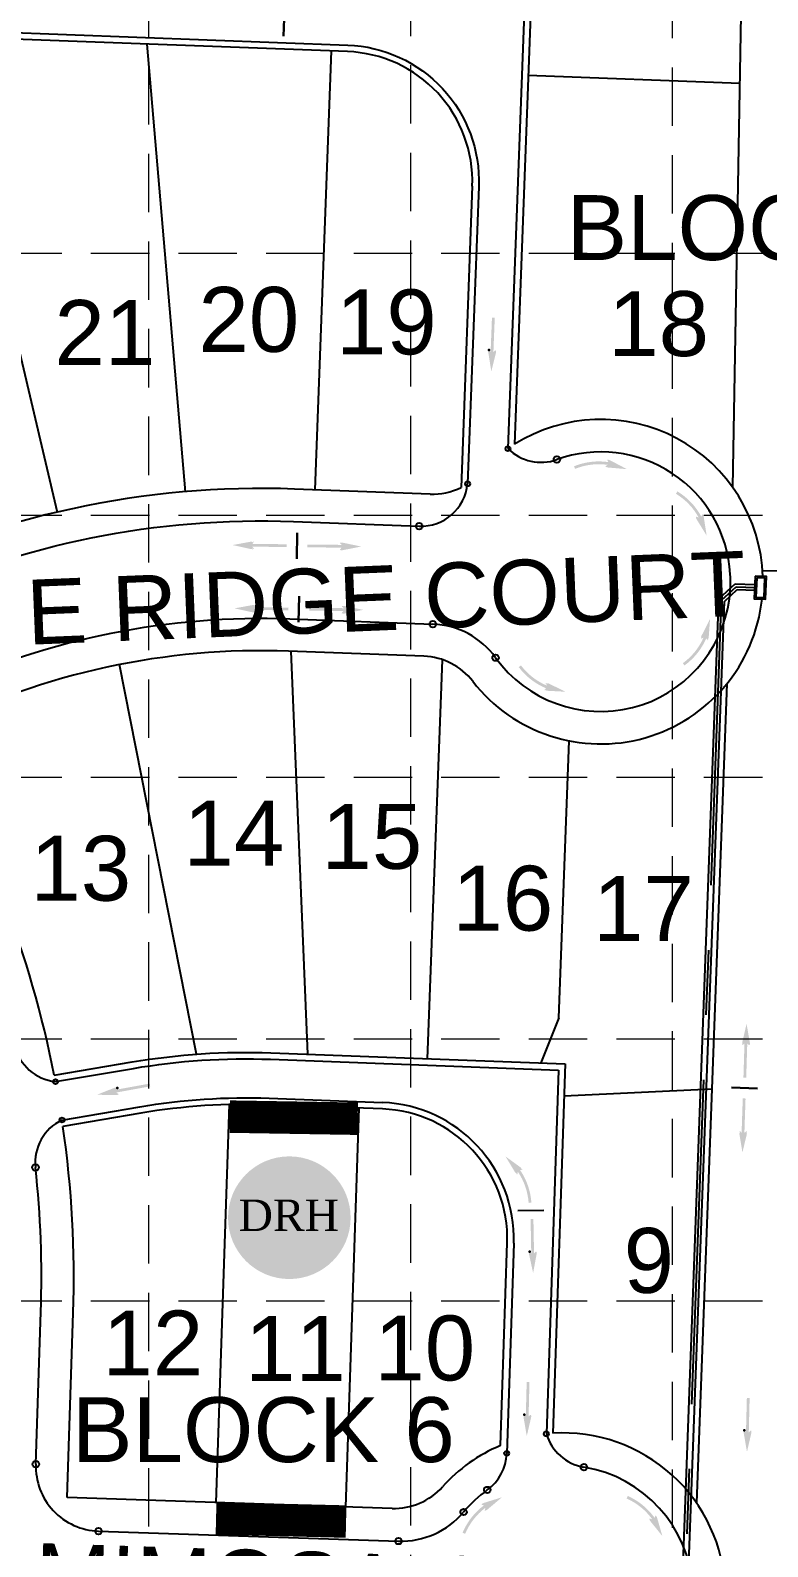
# Model space of a CAD drawing. Header units: feet. Extents: x 10084 to 13321, y 3329 to 8503.
# Drawn here: x 12796.5 to 13023.9, y 6808.9 to 7276.2 of the extents above; entities that cross this region are included whole.
import ezdxf
from ezdxf.enums import TextEntityAlignment as Align

# ---------------------------------------------------------------- set-up
doc = ezdxf.new("R2010")
doc.units = ezdxf.units.FT
doc.header["$LTSCALE"] = 40
doc.header["$MEASUREMENT"] = 0
for name, pattern in [('( Dashdot )', [1.001, 0.5, -0.25, 0.001, -0.25]), ('CENTERX2', [4, 2.5, -0.5, 0.5, -0.5]), ('DASHED', [0.75, 0.5, -0.25]), ('HIDDEN', [0.375, 0.25, -0.125])]:
    doc.linetypes.add(name, pattern=pattern)
for name, color, linetype in [('BASE', 7, 'Continuous'), ('CURB', 4, 'Continuous'), ('EROSION BLANKETS', 84, 'Continuous'), ('flow arrow', 4, 'Continuous'), ('GRID', 254, 'DASHED'), ('INLET', 4, 'Continuous'), ('LEGEND', 7, 'Continuous'), ('Level 18', 7, 'Continuous'), ('LOT', 7, 'Continuous'), ('NAME', 6, 'Continuous'), ('ROW', 3, '( Dashdot )'), ('STORM', 2, 'Continuous'), ('storm CL', 7, 'CENTERX2')]:
    doc.layers.add(name, color=color, linetype=linetype)
doc.styles.add('DRHorton', font='dutcheb.ttf')
doc.styles.get("Standard").update_dxf_attribs({"font": 'ARIAL.TTF'})

# ---------------------------------------------------------------- blocks, each defined once
blk = doc.blocks.new('DRHorton')
h = blk.add_hatch(color=1)
h.paths.add_polyline_path([(78.69822540696084, 25.78470422915278, 1), (40.43404856909645, 25.78470422915278, 1)])
h.paths.add_polyline_path([(42.32948281545312, 17.90510793809595), (76.50029822822269, 17.90510793809595), (76.50029822822269, 34.86907338622756), (42.32948281545312, 34.86907338622756)], flags=24)
at = {"layer": 'BASE', "color": 176, "style": 'DRHorton'}
blk.add_text('DRH', height=9.814143575853077, dxfattribs=at).set_placement((59.39083912051757, 21.64263810623019), align=Align.CENTER)

msp = doc.modelspace()

# ---------------------------------------------------------------- hatches: boundary and pattern name
at = {"layer": 'flow arrow', "linetype": 'Continuous', "lineweight": 30}
h = msp.add_hatch(color=7, dxfattribs=at)
edge = h.paths.add_edge_path()
edge.add_line((12939.93548754478, 7177.607848675273), (12939.30627250511, 7177.084266093235))
edge.add_line((12939.30627250511, 7177.084266093236), (12939.72495231535, 7187.660175246107))
edge.add_line((12939.72495231535, 7187.660175246107), (12938.86540852887, 7187.690039709239))
edge.add_line((12938.86540852887, 7187.690039709239), (12938.44683685127, 7177.118330354877))
edge.add_line((12938.44683685127, 7177.118330354876), (12937.96861127899, 7177.673657427074))
edge.add_line((12937.96861127899, 7177.673657427074), (12937.96690725311, 7177.674681714976))
edge.add_ellipse((12937.89849657023, 7177.141966489708), major_axis=(0.02217018248873963, 0.5595609761097458), ratio=0.2857142857142859, start_angle=342.8173277777778, end_angle=484.7269333333335)
edge.add_line((12937.75446984964, 7176.828409708219), (12937.75477620571, 7176.829469907247))
edge.add_line((12937.75477620571, 7176.829469907247), (12938.6632, 7171.056899999999))
edge.add_line((12938.6632, 7171.056899999999), (12940.06889547325, 7176.733888703627))
edge.add_line((12940.06889547325, 7176.733888703627), (12940.06968863377, 7176.732590084183))
edge.add_ellipse((12939.95305015001, 7177.065294766198), major_axis=(0.02217018248873963, 0.5595609761097458), ratio=0.2857142857142856, start_angle=234.1684722222222, end_angle=374.4967194444445)
edge.add_line((12939.93449394588, 7177.608626066184), (12939.93548754478, 7177.607848675273))
edge.add_line((12939.93548754478, 7177.607848675273), (12939.93548754478, 7177.607848675273))
h = msp.add_hatch(color=7, dxfattribs=at)
edge = h.paths.add_edge_path()
edge.add_line((12974.6415, 7141.488700000001), (12980.469, 7140.9857))
edge.add_line((12980.469, 7140.9857), (12975.3002, 7143.706))
edge.add_line((12975.3002, 7143.706), (12975.30051109713, 7143.706921012209))
edge.add_ellipse((12974.95725987883, 7143.671705227844), major_axis=(-0.5368162578808986, 0.1594625513239691), ratio=0.2857142857142861, start_angle=235.2730666666667, end_angle=377.1826722222223)
edge.add_line((12974.43094342807, 7143.778740379485), (12974.4299, 7143.776000000001))
edge.add_line((12974.4299, 7143.776000000001), (12974.7992, 7143.144700000001))
edge.add_line((12974.7992, 7143.144700000001), (12974.7959567799, 7143.155277845024))
edge.add_arc((12971.84552469235, 7122.939446165452), 20.43, 441.696500054679, 472.1047694991234)
edge.add_line((12964.15768778954, 7141.867786358227), (12964.48130684835, 7141.070998644979))
edge.add_arc((12971.84552469235, 7122.939446165452), 19.57000000000001, 442.0289639435679, 472.1047694991234, ccw=False)
edge.add_line((12974.55934525644, 7142.320366627234), (12974.5583, 7142.319500000001))
edge.add_line((12974.5583, 7142.319500000001), (12973.8613, 7141.896200000001))
edge.add_line((12973.8613, 7141.896200000001), (12973.85895882611, 7141.894969076392))
edge.add_ellipse((12974.36727894446, 7141.702189697986), major_axis=(-0.5368162578808986, 0.1594625513239691), ratio=0.2857142857142857, start_angle=345.5032805555555, end_angle=485.8315277777779)
edge.add_line((12974.64459526048, 7141.484491354107), (12974.64279099399, 7141.48793063448))
h = msp.add_hatch(color=7, dxfattribs=at)
edge = h.paths.add_edge_path()
edge.add_line((13001.9868, 7125.487500000002), (13005.057, 7120.5089))
edge.add_line((13005.057, 7120.5089), (13004.1597, 7126.280400000001))
edge.add_line((13004.1597, 7126.280400000001), (13004.16067143874, 7126.280742422244))
edge.add_ellipse((13003.92776788082, 7126.535335201093), major_axis=(-0.191995936602097, 0.5260585141676576), ratio=0.2857142857142861, start_angle=235.2730666666667, end_angle=377.1826722222223)
edge.add_line((13003.69993894056, 7127.02170903263), (13003.6971, 7127.020999999999))
edge.add_line((13003.6971, 7127.020999999999), (13003.4104, 7126.3481))
edge.add_line((13003.4104, 7126.3481), (13003.41698176758, 7126.356971869749))
edge.add_arc((12985.42735483721, 7116.674088884488), 20.43, 388.2912757075209, 418.6995451519653)
edge.add_line((12996.04126929228, 7134.130598232979), (12995.59447691885, 7133.395767281106))
edge.add_arc((12985.42735483721, 7116.674088884488), 19.57000000000001, 388.6237395964097, 418.69954515196525, ccw=False)
edge.add_line((13002.6055987097, 7126.049206881475), (13002.6042, 7126.049600000001))
edge.add_line((13002.6042, 7126.049600000001), (13001.8489, 7126.3568))
edge.add_line((13001.8489, 7126.3568), (13001.84652243721, 7126.357925955492))
edge.add_ellipse((13001.99478121037, 7125.834884305496), major_axis=(-0.191995936602097, 0.5260585141676576), ratio=0.2857142857142858, start_angle=345.5032805555555, end_angle=485.8315277777779)
edge.add_line((13001.98531992859, 7125.482453614917), (13001.98700561236, 7125.485952543718))
h = msp.add_hatch(color=7, dxfattribs=at)
edge = h.paths.add_edge_path()
edge.add_line((12865.49794360101, 7118.465807748715), (12864.95227376905, 7117.972408498771))
edge.add_line((12864.95227376905, 7117.972408498771), (12875.53525815019, 7117.832896038422))
edge.add_line((12875.53525815019, 7117.832896038422), (12875.52520826281, 7116.972873352825))
edge.add_line((12875.52520826281, 7116.972873352825), (12864.94220992291, 7117.112484834147))
edge.add_line((12864.94220992291, 7117.112484834147), (12865.48290008522, 7116.497840953314))
edge.add_line((12865.48290008522, 7116.497840953314), (12865.48455235442, 7116.496452465534))
edge.add_ellipse((12864.94189980201, 7116.463567350072), major_axis=(0.5599511121597628, -0.007398885256852361), ratio=0.2857142857142856, start_angle=-125.83152777777792, end_angle=14.496719444444523, ccw=False)
edge.add_line((12864.61238836379, 7116.338191320197), (12864.61287953471, 7116.340254054955))
edge.add_line((12864.61287953471, 7116.340254054955), (12858.8993240024, 7117.594794824715))
edge.add_line((12858.8993240024, 7117.594794824715), (12864.64819623106, 7118.655854155532))
edge.add_line((12864.64819623106, 7118.655854155532), (12864.64708924974, 7118.655132206104))
edge.add_ellipse((12864.96433690124, 7118.519428577833), major_axis=(0.5599511121597628, -0.007398885256852361), ratio=0.2857142857142858, start_angle=-17.182672222222322, end_angle=124.7269333333333, ccw=False)
edge.add_line((12865.49867162815, 7118.465096986322), (12865.49794360101, 7118.465807748715))
edge.add_line((12865.49794360101, 7118.465807748715), (12865.49794360101, 7118.465807748715))
edge.add_line((12865.49794360101, 7118.465807748715), (12865.49794360101, 7118.465807748715))
h = msp.add_hatch(color=7, dxfattribs=at)
edge = h.paths.add_edge_path()
edge.add_line((12891.98416583488, 7118.156932000341), (12892.51835348489, 7117.650742243516))
edge.add_line((12892.51835348489, 7117.650742243516), (12881.93473000229, 7117.758252180191))
edge.add_line((12881.93473000229, 7117.758252180191), (12881.92477913588, 7116.898243453354))
edge.add_line((12881.92477913588, 7116.898243453354), (12892.50827567999, 7116.790917599863))
edge.add_line((12892.50827567999, 7116.790917599863), (12891.95311407787, 7116.189334266154))
edge.add_line((12891.95311407787, 7116.189334266154), (12891.95154367269, 7116.187748317052))
edge.add_ellipse((12892.4932815743, 7116.142215148867), major_axis=(-0.5599713520392656, 0.005663603739308456), ratio=0.2857142857142856, start_angle=345.5032805555555, end_angle=485.8315277777779)
edge.add_line((12892.8197790593, 7116.009187598808), (12892.81907603632, 7116.011066531113))
edge.add_line((12892.81907603632, 7116.011066531113), (12898.56049342506, 7117.132173137159))
edge.add_line((12898.56049342506, 7117.132173137159), (12892.83815853199, 7118.327205817329))
edge.add_line((12892.83815853199, 7118.32720581733), (12892.83912866319, 7118.326307538142))
edge.add_ellipse((12892.51880212436, 7118.19804041205), major_axis=(-0.5599713520392656, 0.005663603739308456), ratio=0.2857142857142859, start_angle=235.2730666666667, end_angle=377.1826722222223)
edge.add_line((12891.98334551544, 7118.156186592883), (12891.98416583488, 7118.156932000341))
edge.add_line((12891.98416583488, 7118.156932000341), (12891.98416583488, 7118.156932000341))
edge.add_line((12891.98416583488, 7118.156932000341), (12891.98416583488, 7118.156932000341))
h = msp.add_hatch(color=7, dxfattribs=at)
edge = h.paths.add_edge_path()
edge.add_line((12866.09452953601, 7098.955185752619), (12865.54885970405, 7098.461786502676))
edge.add_line((12865.54885970405, 7098.461786502676), (12876.13184408519, 7098.322274042327))
edge.add_line((12876.13184408519, 7098.322274042327), (12876.12179419781, 7097.462251356729))
edge.add_line((12876.12179419781, 7097.462251356729), (12865.53879585791, 7097.601862838052))
edge.add_line((12865.53879585791, 7097.601862838052), (12866.07948602022, 7096.987218957219))
edge.add_line((12866.07948602022, 7096.987218957219), (12866.08113828942, 7096.985830469439))
edge.add_ellipse((12865.53848573701, 7096.952945353977), major_axis=(0.5599511121597628, -0.007398885256852361), ratio=0.2857142857142856, start_angle=-125.83152777777792, end_angle=14.496719444444523, ccw=False)
edge.add_line((12865.20897429879, 7096.827569324102), (12865.20946546971, 7096.82963205886))
edge.add_line((12865.20946546971, 7096.82963205886), (12859.4959099374, 7098.08417282862))
edge.add_line((12859.4959099374, 7098.08417282862), (12865.24478216606, 7099.145232159437))
edge.add_line((12865.24478216606, 7099.145232159437), (12865.24367518474, 7099.144510210009))
edge.add_ellipse((12865.56092283624, 7099.008806581738), major_axis=(0.5599511121597628, -0.007398885256852361), ratio=0.2857142857142858, start_angle=-17.182672222222322, end_angle=124.7269333333333, ccw=False)
edge.add_line((12866.09525756315, 7098.954474990227), (12866.09452953601, 7098.955185752619))
edge.add_line((12866.09452953601, 7098.955185752619), (12866.09452953601, 7098.955185752619))
edge.add_line((12866.09452953601, 7098.955185752619), (12866.09452953601, 7098.955185752619))
h = msp.add_hatch(color=7, dxfattribs=at)
edge = h.paths.add_edge_path()
edge.add_line((12892.58075176988, 7098.646310004246), (12893.11493941989, 7098.140120247421))
edge.add_line((12893.11493941989, 7098.140120247421), (12882.5313159373, 7098.247630184095))
edge.add_line((12882.53131593729, 7098.247630184095), (12882.52136507088, 7097.387621457258))
edge.add_line((12882.52136507088, 7097.387621457258), (12893.10486161499, 7097.280295603768))
edge.add_line((12893.10486161499, 7097.280295603768), (12892.54970001287, 7096.678712270059))
edge.add_line((12892.54970001287, 7096.678712270059), (12892.54812960769, 7096.677126320957))
edge.add_ellipse((12893.0898675093, 7096.631593152772), major_axis=(-0.5599713520392656, 0.005663603739308456), ratio=0.2857142857142856, start_angle=345.5032805555555, end_angle=485.8315277777779)
edge.add_line((12893.4163649943, 7096.498565602713), (12893.41566197132, 7096.500444535018))
edge.add_line((12893.41566197132, 7096.500444535018), (12899.15707936006, 7097.621551141064))
edge.add_line((12899.15707936006, 7097.621551141064), (12893.43474446699, 7098.816583821234))
edge.add_line((12893.43474446699, 7098.816583821234), (12893.43571459819, 7098.815685542047))
edge.add_ellipse((12893.11538805936, 7098.687418415955), major_axis=(-0.5599713520392656, 0.005663603739308456), ratio=0.2857142857142859, start_angle=235.2730666666667, end_angle=377.1826722222223)
edge.add_line((12892.57993145044, 7098.645564596788), (12892.58075176988, 7098.646310004246))
edge.add_line((12892.58075176988, 7098.646310004246), (12892.58075176988, 7098.646310004246))
edge.add_line((12892.58075176988, 7098.646310004246), (12892.58075176988, 7098.646310004246))
h = msp.add_hatch(color=7, dxfattribs=at)
edge = h.paths.add_edge_path()
edge.add_line((13003.4498, 7089.595700000002), (13006.1047, 7094.8076))
edge.add_line((13006.1047, 7094.8076), (13005.68, 7088.982199999999))
edge.add_line((13005.68, 7088.982199999999), (13005.68101250968, 7088.981930678001))
edge.add_ellipse((13005.46960227707, 7088.709227058878), major_axis=(-0.1485443974594063, -0.539939405844232), ratio=0.285714285714286, start_angle=-17.182672222222322, end_angle=124.7269333333333, ccw=False)
edge.add_line((13005.28211391278, 7088.205924323661), (13005.2792, 7088.206500000002))
edge.add_line((13005.2792, 7088.206500000002), (13004.9387, 7088.853700000001))
edge.add_line((13004.9387, 7088.853700000001), (13004.94599413047, 7088.845427059838))
edge.add_arc((12986.2279813468, 7097.032056245932), 20.43, 305.9687798300628, 336.3770492745072, ccw=False)
edge.add_line((12998.22742652058, 7080.497298486282), (12997.72231029695, 7081.193328336437))
edge.add_arc((12986.2279813468, 7097.032056245932), 19.57000000000001, 305.9687798300628, 336.0445853856183)
edge.add_line((13004.11225457955, 7089.086134591609), (13004.111, 7089.085700000001))
edge.add_line((13004.111, 7089.085700000001), (13003.3831, 7088.718))
edge.add_line((13003.3831, 7088.718), (13003.38082239817, 7088.716660346298))
edge.add_ellipse((13003.48602026389, 7089.250033236967), major_axis=(-0.1485443974594063, -0.539939405844232), ratio=0.2857142857142858, start_angle=-125.83152777777792, end_angle=14.496719444444523, ccw=False)
edge.add_line((13003.44790690939, 7089.600524716942), (13003.44987176733, 7089.597174593341))
h = msp.add_hatch(color=7, dxfattribs=at)
edge = h.paths.add_edge_path()
edge.add_line((12956.3166, 7074.939700000003), (12961.5801, 7072.388600000001))
edge.add_line((12961.5801, 7072.388600000001), (12955.7474, 7072.697800000002))
edge.add_line((12955.7474, 7072.697800000002), (12955.74718915595, 7072.696761231858))
edge.add_ellipse((12955.47034899081, 7072.902724998801), major_axis=(-0.5427774683729983, 0.137813714218139), ratio=0.2857142857142859, start_angle=-17.182672222222322, end_angle=124.7269333333333, ccw=False)
edge.add_line((12954.96342913385, 7073.080201162399), (12954.9639, 7073.083100000002))
edge.add_line((12954.9639, 7073.083100000002), (12955.6043, 7073.436400000002))
edge.add_line((12955.6043, 7073.436400000003), (12955.59614441462, 7073.428929752483))
edge.add_arc((12963.410177701, 7092.305523295794), 20.43, 217.104446653815, 247.5127160982594, ccw=False)
edge.add_line((12947.11649483016, 7079.98071915342), (12947.80237664113, 7080.499531345563))
edge.add_arc((12963.410177701, 7092.305523295794), 19.57000000000001, 217.104446653815, 247.1802522093706)
edge.add_line((12955.82028008969, 7074.267276311959), (12955.8198, 7074.268500000001))
edge.add_line((12955.8198, 7074.268500000001), (12955.4378, 7074.989000000002))
edge.add_line((12955.4378, 7074.989000000002), (12955.43638156162, 7074.991241902284))
edge.add_ellipse((12955.97173468403, 7074.896636057981), major_axis=(-0.5427774683729983, 0.137813714218139), ratio=0.2857142857142856, start_angle=-125.83152777777792, end_angle=14.496719444444523, ccw=False)
edge.add_line((12956.32140191656, 7074.941688607443), (12956.31809139378, 7074.939657734917))
h = msp.add_hatch(color=7, dxfattribs=at)
edge = h.paths.add_edge_path()
edge.add_line((13016.2028522929, 6963.522304505736), (13016.71992644042, 6964.045963692251))
edge.add_line((13016.71992644042, 6964.045963692251), (13016.39466935778, 6953.466792013828))
edge.add_line((13016.39466935778, 6953.466792013828), (13017.25429134257, 6953.43914761123))
edge.add_line((13017.25429134257, 6953.43914761123), (13017.57936176908, 6964.018196165744))
edge.add_line((13017.57936176908, 6964.018196165744), (13018.16939472674, 6963.450773794555))
edge.add_line((13018.16939472674, 6963.450773794555), (13018.17094802739, 6963.449171089017))
edge.add_ellipse((13018.22761842358, 6963.989857454189), major_axis=(-0.01718444243567434, -0.5597363180059635), ratio=0.2857142857142856, start_angle=345.5032805555555, end_angle=485.8315277777779)
edge.add_line((13018.36733587396, 6964.313548656302), (13018.36544287378, 6964.312884443229))
edge.add_line((13018.36544287379, 6964.312884443229), (13017.36270959987, 6970.076154877631))
edge.add_line((13017.36270959987, 6970.076154877632), (13016.05018636403, 6964.379620058431))
edge.add_line((13016.05018636403, 6964.379620058431), (13016.05110441466, 6964.380571501233))
edge.add_ellipse((13016.17275332034, 6964.057673509059), major_axis=(-0.01718444243567434, -0.5597363180059635), ratio=0.2857142857142859, start_angle=235.2730666666667, end_angle=377.1826722222223)
edge.add_line((13016.20358066362, 6963.521469022301), (13016.2028522929, 6963.522304505736))
edge.add_line((13016.2028522929, 6963.522304505736), (13016.2028522929, 6963.522304505736))
edge.add_line((13016.2028522929, 6963.522304505736), (13016.2028522929, 6963.522304505736))
h = msp.add_hatch(color=7, dxfattribs=at)
edge = h.paths.add_edge_path()
edge.add_line((12823.74316117542, 6948.399406100989), (12823.09495179758, 6948.899337527223))
edge.add_line((12823.09495179758, 6948.899337527223), (12833.50795022942, 6950.796107858723))
edge.add_line((12833.50795022942, 6950.796107858723), (12833.34977780984, 6951.641496188343))
edge.add_line((12833.34977780984, 6951.641496188342), (12822.94083381944, 6949.74540520238))
edge.add_line((12822.94083381944, 6949.74540520238), (12823.37856066495, 6950.333372379954))
edge.add_line((12823.37856066495, 6950.333372379954), (12823.37941698862, 6950.33519225128))
edge.add_ellipse((12822.84460045019, 6950.285827298208), major_axis=(0.5509363470252187, 0.1003456448326161), ratio=0.2857142857142856, start_angle=342.8173277777778, end_angle=484.7269333333335)
edge.add_line((12822.50718743734, 6950.358035675032), (12822.50810868596, 6950.357859739932))
edge.add_line((12822.50810868596, 6950.357859739932), (12817.0725, 6948.213000000001))
edge.add_line((12817.0725, 6948.213000000001), (12822.91956060211, 6948.0787726312))
edge.add_line((12822.91956060211, 6948.0787726312), (12822.91838308042, 6948.077610420394))
edge.add_ellipse((12823.21765924127, 6948.263972331924), major_axis=(0.5509363470252187, 0.1003456448326161), ratio=0.2857142857142856, start_angle=234.1684722222222, end_angle=374.4967194444445)
edge.add_line((12823.74387801136, 6948.400526856622), (12823.74316117542, 6948.399406100988))
edge.add_line((12823.74316117542, 6948.399406100989), (12823.74316117542, 6948.399406100989))
h = msp.add_hatch(color=7, dxfattribs=at)
edge = h.paths.add_edge_path()
edge.add_line((13015.34905824565, 6937.048042651579), (13015.83112531686, 6936.492336050528))
edge.add_line((13015.83112531686, 6936.492336050528), (13016.18836500069, 6947.070210274999))
edge.add_line((13016.18836500069, 6947.070210274999), (13017.04799890381, 6947.04246658517))
edge.add_line((13017.04799890381, 6947.04246658517), (13016.69065993275, 6936.464580442357))
edge.add_line((13016.69065993275, 6936.464580442357), (13017.31629905009, 6936.992509200162))
edge.add_line((13017.31629905009, 6936.992509200162), (13017.31772124133, 6936.994132550022))
edge.add_ellipse((13017.33943371424, 6936.450918183674), major_axis=(0.01891894028124684, 0.5596803770504486), ratio=0.2857142857142858, start_angle=-125.83152777777792, end_angle=14.496719444444523, ccw=False)
edge.add_line((13017.45800314593, 6936.118896723315), (13017.45595095407, 6936.119430233376))
edge.add_line((13017.45595095407, 6936.119430233375), (13016.08411286669, 6930.432897362607))
edge.add_line((13016.08411286669, 6930.432897362607), (13015.1415675527, 6936.20238551949))
edge.add_line((13015.1415675527, 6936.20238551949), (13015.14226657197, 6936.201263917506))
edge.add_ellipse((13015.28446920859, 6936.515652180234), major_axis=(0.01891894028124684, 0.5596803770504486), ratio=0.2857142857142858, start_angle=-17.182672222222322, end_angle=124.7269333333333, ccw=False)
edge.add_line((13015.34978383761, 6937.048755899928), (13015.34905824565, 6937.048042651578))
edge.add_line((13015.34905824565, 6937.048042651579), (13015.34905824565, 6937.048042651579))
edge.add_line((13015.34905824565, 6937.048042651579), (13015.34905824565, 6937.048042651579))
h = msp.add_hatch(color=7, dxfattribs=at)
edge = h.paths.add_edge_path()
edge.add_line((12946.066, 6924.185799999999), (12943.045, 6929.1945))
edge.add_line((12943.045, 6929.1945), (12947.7655, 6925.754699999999))
edge.add_line((12947.7655, 6925.754699999999), (12947.76634838734, 6925.755506638306))
edge.add_ellipse((12947.8860941133, 6925.431897999692), major_axis=(0.3798272572142813, -0.4114989171510272), ratio=0.2857142857142858, start_angle=-17.182672222222322, end_angle=124.7269333333333, ccw=False)
edge.add_line((12948.21423606653, 6925.006705708663), (12948.2122, 6925.004499999999))
edge.add_line((12948.2122, 6925.004499999999), (12947.4827, 6925.057599999998))
edge.add_line((12947.4827, 6925.057599999998), (12947.49370654642, 6925.059409038757))
edge.add_arc((12930.6502181184, 6913.497318562589), 20.43000339216773, 364.0590993351204, 394.4673687795648, ccw=False)
edge.add_line((12951.02897415082, 6914.943465065461), (12950.17113130284, 6914.882589474165))
edge.add_arc((12930.6502181184, 6913.497318562589), 19.57000324937459, 364.0590993351204, 394.134904890676)
edge.add_line((12946.84867452928, 6924.478895730078), (12946.8483, 6924.4775))
edge.add_line((12946.8483, 6924.4775), (12946.7757, 6923.6653))
edge.add_line((12946.7757, 6923.6653), (12946.77569298357, 6923.662698344879))
edge.add_ellipse((12946.37852773623, 6924.033930207604), major_axis=(0.3798272572142813, -0.4114989171510272), ratio=0.2857142857142857, start_angle=-125.83152777777792, end_angle=14.496719444444523, ccw=False)
edge.add_line((12946.06085561083, 6924.186839884639), (12946.06473806269, 6924.186737003693))
h = msp.add_hatch(color=7, dxfattribs=at)
edge = h.paths.add_edge_path()
edge.add_line((12952.436, 6899.900999999998), (12951.8386, 6899.341499999999))
edge.add_line((12951.8386, 6899.341499999999), (12951.6361, 6909.923499999998))
edge.add_line((12951.6361, 6909.923499999997), (12950.7763, 6909.903099999998))
edge.add_line((12950.7763, 6909.903099999999), (12950.9788, 6899.324999999999))
edge.add_line((12950.9788, 6899.324999999999), (12950.4686, 6899.851299999998))
edge.add_line((12950.4686, 6899.851299999998), (12950.46721372755, 6899.852181623755))
edge.add_ellipse((12950.43018167585, 6899.316369943056), major_axis=(-0.010704123359931, 0.5598976886388218), ratio=0.2857142857142858, start_angle=342.8173277777778, end_angle=484.7269333333335)
edge.add_line((12950.30480325984, 6898.994901743807), (12950.305, 6898.996099999998))
edge.add_line((12950.305, 6898.996099999999), (12951.5504, 6893.286799999999))
edge.add_line((12951.5504, 6893.286799999999), (12952.6206, 6899.036399999998))
edge.add_line((12952.6206, 6899.036399999998), (12952.62165516599, 6899.035108831266))
edge.add_ellipse((12952.48569393959, 6899.360395604848), major_axis=(-0.010704123359931, 0.5598976886388218), ratio=0.2857142857142855, start_angle=234.1684722222222, end_angle=374.4967194444445)
edge.add_line((12952.43528600047, 6899.901701683815), (12952.436, 6899.900999999999))
edge.add_line((12952.436, 6899.900999999998), (12952.436, 6899.900999999998))
h = msp.add_hatch(color=7, dxfattribs=at)
edge = h.paths.add_edge_path()
edge.add_line((12950.7764, 6849.5868), (12950.1544, 6849.0545))
edge.add_line((12950.1544, 6849.0545), (12950.4272, 6859.6351))
edge.add_line((12950.4272, 6859.6351), (12949.5673, 6859.653400000001))
edge.add_line((12949.5673, 6859.653400000001), (12949.2945, 6849.0768))
edge.add_line((12949.2945, 6849.0768), (12948.8089, 6849.6255))
edge.add_line((12948.8089, 6849.6255), (12948.80703012671, 6849.626525122414))
edge.add_ellipse((12948.74597027161, 6849.09291737873), major_axis=(0.01445363828142491, 0.559813444229799), ratio=0.2857142857142857, start_angle=342.8173277777778, end_angle=484.7269333333335)
edge.add_line((12948.60628011833, 6848.777404761852), (12948.6066, 6848.778500000001))
edge.add_line((12948.6066, 6848.778500000001), (12949.5945, 6843.0189))
edge.add_line((12949.5945, 6843.0189), (12950.9219, 6848.714800000001))
edge.add_line((12950.9219, 6848.714800000001), (12950.92259987701, 6848.713513090308))
edge.add_ellipse((12950.80138561644, 6849.04457810384), major_axis=(0.01445363828142491, 0.559813444229799), ratio=0.2857142857142855, start_angle=234.1684722222222, end_angle=374.4967194444445)
edge.add_line((12950.77534049078, 6849.58760193654), (12950.7764, 6849.586799999999))
edge.add_line((12950.7764, 6849.5868), (12950.7764, 6849.5868))
h = msp.add_hatch(color=7, dxfattribs=at)
edge = h.paths.add_edge_path()
edge.add_line((12937.47271606338, 6820.39468127576), (12941.9426, 6824.1674))
edge.add_line((12941.9426, 6824.1674), (12936.36725920522, 6822.426373218076))
edge.add_line((12936.36725920522, 6822.426373218076), (12936.3667359379, 6822.427295305481))
edge.add_ellipse((12936.14938536855, 6822.159302255055), major_axis=(-0.4918810378425448, -0.2676808374939633), ratio=0.285714285714286, start_angle=235.2730666666667, end_angle=377.1826722222223)
edge.add_line((12935.70205181503, 6821.862051167284), (12935.70320191347, 6821.859358359708))
edge.add_line((12935.70320191347, 6821.859358359708), (12936.41112380211, 6821.675342990891))
edge.add_line((12936.41112380211, 6821.675342990891), (12936.40132494211, 6821.68050963836))
edge.add_arc((12948.63813016951, 6805.320635574246), 20.42999954887643, 126.7956339454685, 157.203903389913)
edge.add_line((12929.80392730928, 6813.236296186268), (12930.5967522269, 6812.903086685668))
edge.add_arc((12948.63813016951, 6805.320635574246), 19.56999956786647, 127.12809783435739, 157.2039033899129, ccw=False)
edge.add_line((12936.82569701924, 6820.923561779179), (12936.82551994296, 6820.922182300322))
edge.add_line((12936.82551994296, 6820.922182300322), (12936.63342228505, 6820.129666994186))
edge.add_line((12936.63342228505, 6820.129666994186), (12936.63262815629, 6820.127177047832))
edge.add_ellipse((12937.12799355628, 6820.351155481833), major_axis=(-0.4918810378425448, -0.2676808374939633), ratio=0.2857142857142858, start_angle=345.5032805555555, end_angle=485.8315277777779)
edge.add_line((12937.47794830648, 6820.393917313263), (12937.47423856347, 6820.395067026543))
h = msp.add_hatch(color=7, dxfattribs=at)
edge = h.paths.add_edge_path()
edge.add_line((12987.7299, 6816.749299999999), (12991.4056, 6812.1993))
edge.add_line((12991.4056, 6812.1993), (12989.7849, 6817.810799999999))
edge.add_line((12989.7849, 6817.810799999999), (12989.78583312942, 6817.811303312421))
edge.add_ellipse((12989.52257722588, 6818.034368055445), major_axis=(-0.2570386895447849, 0.4975249863847033), ratio=0.2857142857142861, start_angle=235.2730666666667, end_angle=377.1826722222223)
edge.add_line((12989.23501692292, 6818.487991910845), (12989.2323, 6818.486899999999))
edge.add_line((12989.2323, 6818.486899999999), (12989.0331, 6817.7831))
edge.add_line((12989.0331, 6817.7831), (12989.03847622295, 6817.79278546001))
edge.add_arc((12972.419176586, 6805.910707376725), 20.42999999999999, 395.5631227896122, 425.9713922340567)
edge.add_line((12980.73812441481, 6824.570289519944), (12980.38793855709, 6823.784815256201))
edge.add_arc((12972.419176586, 6805.910707376725), 19.57000000000001, 395.89558667850105, 425.9713922340566, ccw=False)
edge.add_line((12988.27257535087, 6817.384793292478), (12988.2712, 6817.384999999998))
edge.add_line((12988.2712, 6817.384999999998), (12987.483, 6817.594099999999))
edge.add_line((12987.483, 6817.594099999999), (12987.48052771115, 6817.594947503089))
edge.add_ellipse((12987.69379915961, 6817.094878987061), major_axis=(-0.2570386895447849, 0.4975249863847033), ratio=0.2857142857142858, start_angle=345.5032805555555, end_angle=485.8315277777779)
edge.add_line((12987.72902367016, 6816.744085399944), (12987.73025291299, 6816.747769554735))
at = {"layer": 'Level 18', "linetype": 'Continuous', "lineweight": 30}
h = msp.add_hatch(color=7, dxfattribs=at)
edge = h.paths.add_edge_path()
edge.add_line((13018.66380000001, 6844.733199999999), (13018.0421, 6844.2008))
edge.add_line((13018.0421, 6844.200800000001), (13018.3113, 6854.781400000002))
edge.add_line((13018.3113, 6854.781400000001), (13017.45140000001, 6854.799400000002))
edge.add_line((13017.45140000001, 6854.799400000003), (13017.18240000001, 6844.2228))
edge.add_line((13017.18240000001, 6844.2228), (13016.69610000001, 6844.7712))
edge.add_line((13016.69610000001, 6844.771199999999), (13016.69470587665, 6844.772408200416))
edge.add_ellipse((13016.63383645475, 6844.238778700199), major_axis=(0.01425385598533527, 0.5598185666709715), ratio=0.2857142857142858, start_angle=342.8173277777778, end_angle=484.7269333333335)
edge.add_line((13016.49425890778, 6843.923216252), (13016.49450000001, 6843.924200000002))
edge.add_line((13016.49450000001, 6843.924200000002), (13017.4844, 6838.165000000001))
edge.add_line((13017.4844, 6838.165000000001), (13018.80970000001, 6843.861199999999))
edge.add_line((13018.80970000001, 6843.861199999999), (13018.81060132562, 6843.860151452345))
edge.add_ellipse((13018.68926892514, 6844.1911731869), major_axis=(0.01425385598533527, 0.5598185666709715), ratio=0.2857142857142856, start_angle=234.1684722222222, end_angle=374.4967194444445)
edge.add_line((13018.6630300115, 6844.734187690261), (13018.66380000001, 6844.733199999999))
edge.add_line((13018.66380000001, 6844.733199999999), (13018.66380000001, 6844.733199999999))

# ---------------------------------------------------------------- linework, layer by layer
at = {"layer": 'CURB', "color": 7}
for p, q in [((12948.7975, 7281.641100000001), (12943.7801, 7147.298900000001)), ((12727.14255050203, 7277.911147727897), (12894.38733060701, 7271.6648630665)), ((12934.79053881039, 7228.126594787439), (12931.36778850978, 7136.48220347911)), ((12877.6235, 7124.856500000001), (12916.39580179144, 7123.408447358624)), ((12876.5039, 7094.877500000001), (12920.64958921476, 7093.228764201789)), ((12870.5987, 6959.1184), (12959.3413, 6955.804)), ((12804.2756, 6952.2384), (12828.2939, 6956.3327)), ((12959.3413, 6955.804), (12955.6286, 6843.7082)), ((12806.2921, 6940.409000000001), (12830.3103, 6944.5033)), ((12870.1509, 6947.1268), (12905.15843508408, 6945.81932532426)), ((12945.56787855159, 6902.458284624775), (12943.42293216956, 6837.696592043825)), ((12798.23372334666, 6834.382129035311), (12799.7874, 6881.2924)), ((12817.56073373516, 6813.731048503067), (12910.06648832362, 6810.667294180121))]:
    msp.add_line(p, q, dxfattribs=at)
for centre, radius in [((12943.7801, 7147.298900000001), 0.75), ((12958.88786808125, 7143.951704073519), 1), ((12931.36778850978, 7136.48220347911), 0.75), ((12916.39580179034, 7123.408447358724), 1), ((12920.64958921476, 7093.228764201789), 1), ((12939.9826775377, 7082.884574225873), 1), ((12804.2756, 6952.2384), 0.75), ((12806.2921, 6940.409000000001), 0.75), ((12798.11602840076, 6925.75327474988), 1), ((12955.6286, 6843.708200000015), 0.75), ((12943.42293217069, 6837.696592043648), 0.75), ((12798.23372334781, 6834.382129036063), 1), ((12967.22426523426, 6833.461731738234), 1), ((12937.41444872983, 6826.417366772107), 1), ((12930.1204152062, 6819.623731161258), 1), ((12817.56073373538, 6813.731048502034), 1), ((12910.06648832362, 6810.667294180121), 1)]:
    msp.add_circle(centre, radius, dxfattribs=at)
at = {"layer": 'CURB', "color": 7, "extrusion": (0, 0, -1)}
for centre, radius, start, end in [((-12892.81980080363, 7229.694125042327), 42, 92.13889775510931, 182.138898374296), ((-12867.73322592829, 6860.041194934635), 264.9999999999999, 65.03722615817743, 92.13888888888887), ((-12867.73322592829, 6860.041194934635), 234.9999999999999, 65.15423352568472, 92.1388888888889), ((-12862.91042048451, 6753.26195063789), 206, 80.3260361111111, 92.13888888888887), ((-12862.91042048451, 6753.26195063789), 194, 80.3260361111111, 92.13888888888887)]:
    msp.add_arc(centre, radius, start, end, dxfattribs=at)
at = {"layer": 'CURB', "color": 7}
for centre, radius, start, end in [((12953.98664436226, 7157.598242317939), 14.5, 225.2592862719267, 289.7560093159445), ((12972.40848523709, 7106.306081330292), 40, 3.326166427350689, 109.7560093159446), ((12916.93710739463, 7137.8983399823), 14.5, 267.8605700071719, 354.3952973321736), ((12972.40848523709, 7106.306081330292), 40, 352.3959645277431, 3.326166427350728), ((12972.40848523709, 7106.306081330292), 40, 215.8409835559489, 352.3959645277431), ((12919.7165477256, 7068.246132285593), 25, 35.84098333333333, 87.86113333333334), ((12805.82581508612, 6966.655294020081), 14.5, 193.1453881892521, 263.8626991520941), ((12903.59089607892, 6903.848587642308), 42.00000000000001, 358.103022612181, 87.8610896833875), ((12812.53114738314, 6927.319909590518), 14.5, 115.4852757288838, 186.2025604278356), ((12484.95999533532, 6891.71948338427), 315, 358.1030555555556, 6.202560427835612), ((12969.54675368523, 6847.774524875673), 14.5, 196.286240104119, 260.7831423597759), ((12928.93087869795, 6838.176577609328), 14.5, 305.8082034820772, 358.1030226125201), ((12818.22276290054, 6833.720088433569), 20, 178.1030468436232, 268.1030796271147), ((12960.81740054192, 6793.978164462541), 40, 3.568347905836835, 80.78314235977592), ((12960.81740054192, 6793.978164462541), 40, 125.8082034820772, 140.1231831107178), ((12910.93479937138, 6835.65221034797), 25, 268.0095777777778, 320.1231833333334)]:
    msp.add_arc(centre, radius, start, end, dxfattribs=at)
at = {"layer": 'EROSION BLANKETS', "linetype": 'Continuous', "lineweight": 40, "const_width": 10}
for points in [[(12858.03085863391, 6941.464164028236), (12897.46953741609, 6940.812527202524)], [(12893.88421360251, 6816.677301908568), (12853.79364714214, 6817.654745101649)]]:
    msp.add_lwpolyline(points, dxfattribs=at)
at = {"layer": 'flow arrow', "color": 7, "linetype": 'Continuous', "lineweight": 30}
for p, q in [((12874.6244, 7274.404200000001), (12874.9429, 7282.398200000001)), ((12878.66333761129, 7113.367923907419), (12878.79665038801, 7121.367147196036)), ((12879.25992354629, 7093.857301911324), (12879.39323632302, 7101.856525199941)), ((13020.71675600635, 6950.105755985444), (13012.72196854309, 6950.403633521754))]:
    msp.add_line(p, q, dxfattribs=at)
at = {"layer": 'flow arrow', "color": 7}
msp.add_line((12954.8122, 6912.506), (12946.8128, 6912.401000000001), dxfattribs=at)
at = {"layer": 'flow arrow', "color": 7, "linetype": 'Continuous', "lineweight": 30}
for p in [(12937.96861127902, 7177.673657427091), (12823.37856066493, 6950.33337237995), (12950.4686, 6899.851299999992), (12948.80889999999, 6849.625500000012)]:
    msp.add_point(p, dxfattribs=at)
at = {"layer": 'GRID', "color": 252, "linetype": 'HIDDEN', "lineweight": 0, "ltscale": 1.8}
for p, q in [((12833.26712628565, 3737.178583056817), (12833.01625639823, 8419.972418493564)), ((12914.1277790513, 3737.449963833547), (12913.72605084076, 8419.972418493564)), ((12994.67846713933, 3736.748015852864), (12994.43584528329, 8419.972418493564)), ((10169.23657344577, 7207.515903953994), (13236.20876226296, 7207.515903953994)), ((10169.23657344577, 7126.806109511685), (13236.20876226296, 7126.806109511685)), ((10169.23657344577, 7046.096315068936), (13236.20876226296, 7046.096315068936)), ((10169.23657344577, 6965.386520626407), (13236.20876226296, 6965.386520626407)), ((10169.23657344577, 6884.676726183879), (13236.20876226296, 6884.676726183879))]:
    msp.add_line(p, q, dxfattribs=at)
at = {"layer": 'INLET', "color": 5, "flags": 128}
for points in [[(13020.0052, 7108.0396), (13019.7458, 7101.0445), (13023.2436, 7100.9147), (13023.5028, 7107.909900000001)], [(13020.4864, 7107.5216), (13020.2642, 7101.525299999999), (13022.7624, 7101.4327), (13022.9844, 7107.429)]]:
    msp.add_lwpolyline(points, close=True, dxfattribs=at)
at = {"layer": 'Level 18', "color": 7, "linetype": 'Continuous', "lineweight": 30}
msp.add_point((13016.69610000001, 6844.771199999999), dxfattribs=at)
at = {"layer": 'LOT', "color": 7}
for p, q in [((13017.6179618366, 7391.148793948179), (13013.0332772515, 7135.454430750451)), ((12770.30307672048, 7274.297664906766), (12804.77310274361, 7127.736960475479)), ((12832.46339467147, 7271.976101092562), (12844.27358117618, 7134.038722418897)), ((12889.32026756188, 7269.852610367137), (12884.26942501907, 7134.615329160436)), ((13015.2630785577, 7259.813612817775), (12950.07466263924, 7262.248270049135)), ((13022.29127681814, 7109.727645881528), (13042.57028990753, 7109.364036463516)), ((12882.05780489212, 6960.691850328075), (12876.99871703848, 7084.8520159093)), ((12847.79604920499, 6960.712079055147), (12824.02246971343, 7080.754515311137)), ((12918.99073571886, 6959.312479073457), (12923.58313375652, 7082.274820410779)), ((13011.26736498917, 7074.842015088351), (13001.89384675436, 6822.48650651265)), ((12959.48969957884, 6971.925632688375), (12962.67685270547, 7057.262271034883)), ((12959.48969957884, 6971.925632688375), (12953.96633191321, 6958.006161699272)), ((13006.62724968413, 6949.920013754693), (12961.07507975097, 6947.733828821681)), ((12853.871992996, 6822.533907354961), (12857.93461349223, 6945.197464143804)), ((12893.8500723014, 6821.209832227546), (12897.91981002838, 6944.088280996125))]:
    msp.add_line(p, q, dxfattribs=at)
at = {"layer": 'ROW', "color": 7, "linetype": 'Continuous'}
for p, q in [((12950.8708, 7283.565000000001), (12945.8323, 7148.658200000001)), ((12894.3126, 7269.666200000001), (12727.0679, 7275.9124)), ((12932.7918, 7228.201000000001), (12929.323, 7135.3242)), ((12919.7599, 7133.2898), (12877.9968, 7134.8496)), ((12917.8938, 7083.3247), (12876.1307, 7084.8844)), ((12803.8971, 6954.202700000001), (12827.9578, 6958.3042)), ((12870.6734, 6961.117), (12961.4061, 6957.728300000001)), ((12961.4061, 6957.728300000001), (12957.6353, 6843.8768)), ((12905.0838, 6943.8207), (12870.0762, 6945.1282)), ((12830.6465, 6942.5317), (12806.5857, 6938.4302)), ((12941.5014, 6840.096399999999), (12943.569, 6902.5245)), ((12807.8972, 6824.0566), (12809.7819, 6880.961399999999)), ((12908.0553, 6820.739400000001), (12807.8972, 6824.0566))]:
    msp.add_line(p, q, dxfattribs=at)
for centre, radius, start, end in [((12892.81968018727, 7229.694026542113), 40, 357.8609444444444, 87.86111111111114), ((12972.40848523709, 7106.306081330291), 50, 1.885833315954738, 122.1085164764346), ((12920.50630482257, 7153.275897896052), 20, 267.8611111111111, 296.1572861111111), ((12867.73322592829, 6860.041194934635), 274.9999999999999, 87.86111111111113, 116.5858555555556), ((12972.40848523709, 7106.306081330291), 50, 217.8663111111111, 353.857892324934), ((12867.73322592829, 6860.041194934635), 224.9999999999999, 87.86111111111113, 116.5858555555556), ((12917.1473263056, 7063.338601609567), 20, 37.86631111111111, 87.86111111111113), ((12484.95999533532, 6891.71948338427), 325, 11.08446944444445, 31.06221666666667), ((12862.91042048451, 6753.26195063789), 192, 87.86111111111113, 99.6739638888889), ((12903.59090850823, 6903.848589039027), 40, 358.1030555555556, 87.86111111111114), ((12484.95999533532, 6891.71948338427), 325, 358.1030555555556, 8.263463888888928), ((12960.81740054192, 6793.978164462541), 50, 1.933901115197201, 93.64891717573236), ((12960.81740054192, 6793.978164462541), 50, 112.7257527777778, 138.0978527777778), ((12908.71734274088, 6840.72839416387), 20, 268.1030555555556, 318.0978555555556)]:
    msp.add_arc(centre, radius, start, end, dxfattribs=at)
at = {"layer": 'ROW', "color": 7, "linetype": 'Continuous', "extrusion": (0, 0, -1)}
msp.add_arc((-12862.91042048451, 6753.26195063789), 208, 80.3260361111111, 92.13888888888887, dxfattribs=at)
at = {"layer": 'STORM', "color": 5}
for p, q in [((13008.8223, 7101.016500000001), (13013.8057, 7105.6431)), ((13010.5441, 7100.2271), (13014.4651, 7103.8673)), ((13013.8057, 7105.6431), (13019.9079, 7105.416399999999)), ((13014.4651, 7103.8673), (13019.8431, 7103.667600000001)), ((12987.4629, 6525.9754), (13008.8223, 7101.016500000001)), ((12998.9423, 6787.880000000001), (13010.5441, 7100.2271))]:
    msp.add_line(p, q, dxfattribs=at)
at = {"layer": 'storm CL', "color": 5, "flags": 128}
msp.add_lwpolyline([(12223.92470800375, 6063.723429705279, 0.1385568702891316), (12234.20936600054, 6094.687353535147), (12234.2094, 6094.687400000001), (12236.948, 6155.069), (12236.94803540421, 6155.068999285195, 0.08813891432060571), (12225.11172809717, 6245.253451968779), (12225.11172909318, 6245.25344881961, -0.08177147819245457), (12213.98761841737, 6322.435115682302), (12213.98761929934, 6322.435117929015, -0.2023426081522623), (12257.54672416849, 6339.139284257321), (12257.5467, 6339.139300000001), (12345.5189, 6336.2257), (12345.51886031627, 6336.225678350535, -0.02688836553345039), (12486.63382285725, 6323.890607578539), (12486.6338263059, 6323.890607089121, 0.1672385345139733), (12748.4919, 6374.326800000001), (12783.9771, 6394.7155), (12783.97707806597, 6394.715521203915, -0.1284748281964501), (12918.8374026136, 6449.597188898148, 0.3658031563201588), (12988.33734218974, 6525.942905044672), (12988.3373, 6525.942899999999), (13009.6832, 7100.6218), (13014.1354, 7104.755200000001), (13020.3754, 7104.523399999999)], format="xyb", dxfattribs=at)

# ---------------------------------------------------------------- block references
at = {"layer": 'LEGEND', "xscale": 0.9878399999938665, "yscale": 0.9878399999943213, "zscale": 0.9878399999942583}
msp.add_blockref('DRHorton', (12817.54350720886, 6884.843750101694), dxfattribs=at)

# ---------------------------------------------------------------- texts
at = {"layer": 'NAME', "color": 7}
for s, p in [('BLOCK 6', (12961.9034, 7215.416999900001)), ('20', (12848.36284378899, 7187.126693220327)), ('19', (12890.76284378899, 7186.359593220327)), ('18', (12974.7019, 7185.8230999)), ('21', (12803.97944378899, 7183.085993220328)), ('14', (12843.75564378899, 7028.824693220327)), ('15', (12886.29974378898, 7027.818493220328)), ('13', (12796.55984378899, 7017.993293220327)), ('16', (12926.67754378898, 7008.776493220327)), ('17', (12970.00524378898, 7005.595793220327)), ('9', (12979.4577, 6897.1409999)), ('12', (12818.78870350003, 6871.691276001679)), ('11', (12862.75140350003, 6870.013176001679)), ('10', (12902.60280350003, 6870.176576001679)), ('BLOCK 6', (12809.39400376109, 6845.002090093964))]:
    msp.add_text(s, height=20, dxfattribs=at).set_placement(p, align=Align.MIDDLE_LEFT)
for s, rotation, p in [('BLUE RIDGE COURT', 2.329097222222222, (12741.06363126762, 7094.636898905246)), ('MIMOSA COURT', 358.1524583333334, (12797.89775510441, 6800.092202385578))]:
    msp.add_text(s, height=20, rotation=rotation, dxfattribs=at).set_placement(p, align=Align.MIDDLE_LEFT)

doc.saveas('drawing.dxf')
